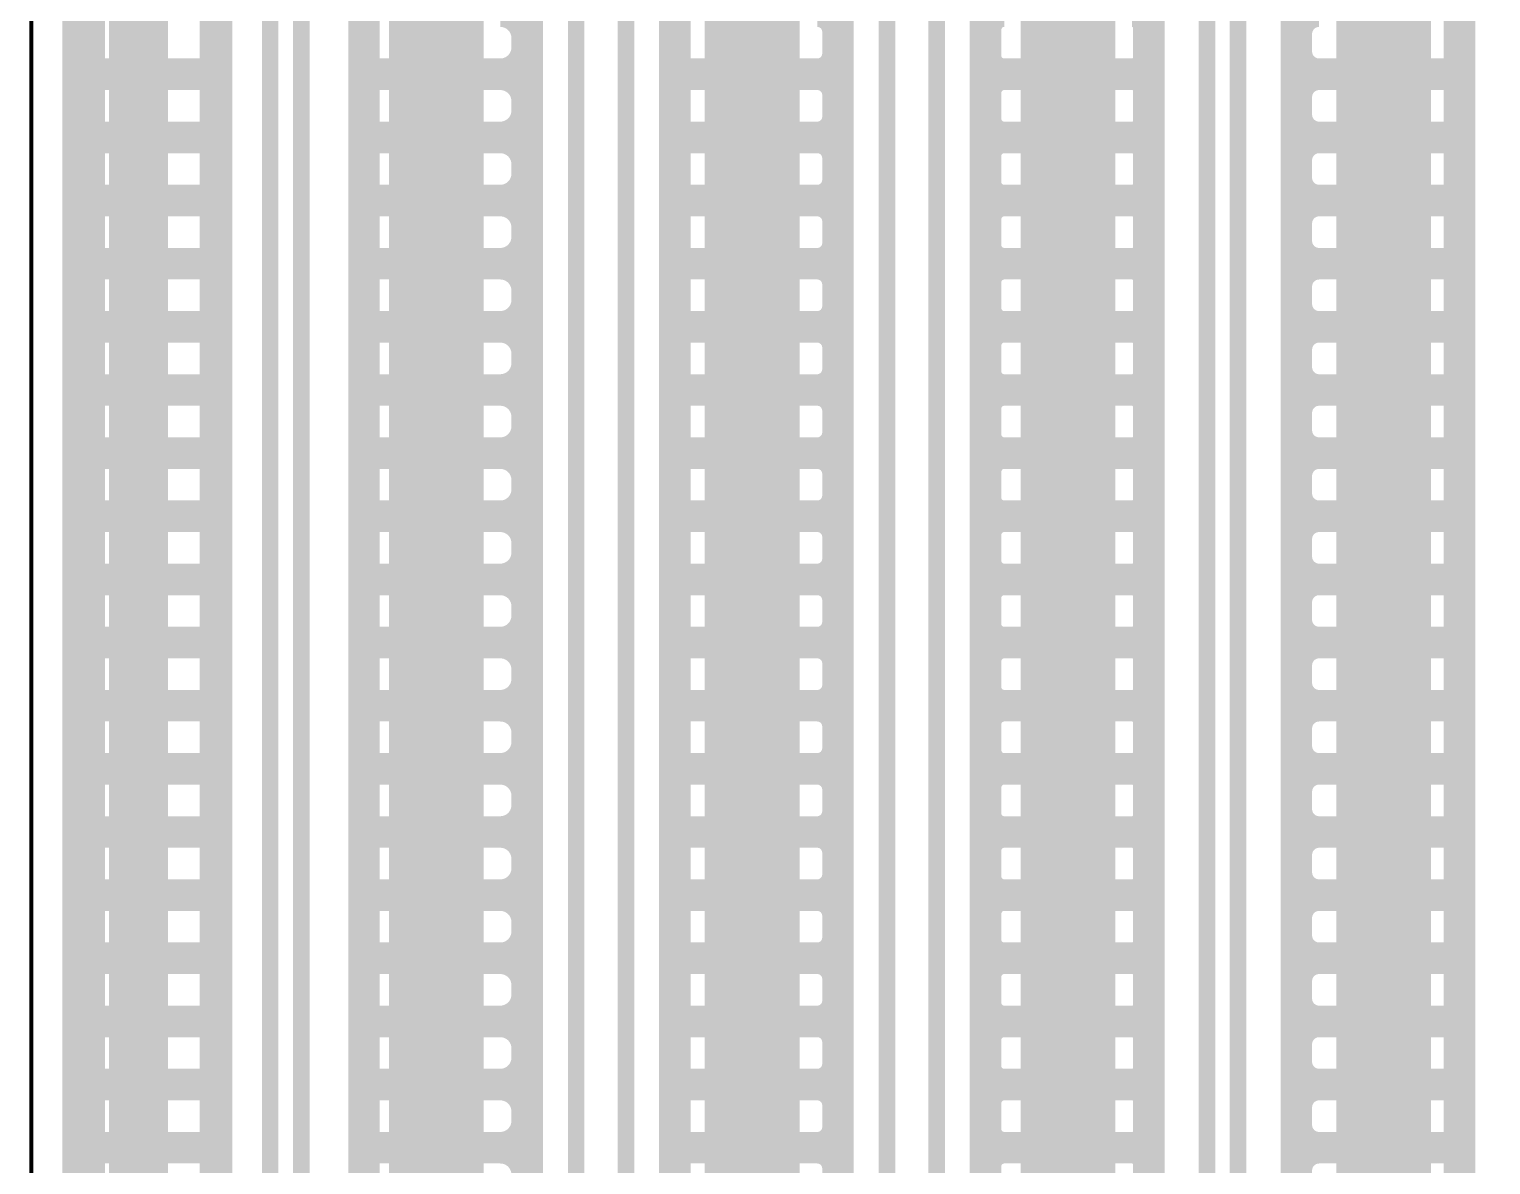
# Model space of a CAD drawing. Header units: millimetres. Extents: x 2260 to 2572, y -21 to 200.
# Drawn here: x 2292.68 to 2299.74, y 94.74 to 100.23 of the extents above; entities that cross this region are included whole.
import ezdxf

# ---------------------------------------------------------------- set-up
doc = ezdxf.new("R2010")
doc.units = ezdxf.units.MM
doc.layers.get('0').update_dxf_attribs({"lineweight": 18})
doc.layers.add('01', color=1, linetype='Continuous', lineweight=18)
doc.layers.add('DIM', color=3, linetype='Continuous', lineweight=13)

# ---------------------------------------------------------------- blocks, each defined once
blk = doc.blocks.new('PAD_R1')
blk.add_lwpolyline([(0.25, 0, 0.5, 0.5, 1), (-0.25, 0, 0.5, 0.5, 1)], format="xyseb", close=True)

msp = doc.modelspace()

# ---------------------------------------------------------------- linework, layer by layer
at = {"layer": '01'}
msp.add_lwpolyline([(2318.1914, 62.078, 0.02, 0.02, -0.414219), (2317.8914, 61.778, 0.02, 0.02, 0), (2292.9916, 61.778, 0.02, 0.02, -0.414219), (2292.6916, 62.078, 0.02, 0.02, 0), (2292.6916, 141.4405, 0.02, 0.02, -0.414219), (2292.9916, 141.7405, 0.02, 0.02, 0), (2317.8914, 141.7405, 0.02, 0.02, -0.414219), (2318.1914, 141.4405, 0.02, 0.02, 0)], format="xyseb", close=True, dxfattribs=at)
for points in [[(2293.1915, 139.8406, 0.2499, 0.2499, 0), (2293.1915, 63.6406, 0.2499, 0.2499, 0)], [(2294.6916, 139.8406, 0.2499, 0.2499, 0), (2294.6916, 63.6406, 0.2499, 0.2499, 0)], [(2296.1915, 139.8406, 0.2499, 0.2499, 0), (2296.1915, 63.6406, 0.2499, 0.2499, 0)], [(2297.6916, 139.8406, 0.2499, 0.2499, 0), (2297.6916, 63.6406, 0.2499, 0.2499, 0)], [(2299.1915, 139.8406, 0.2499, 0.2499, 0), (2299.1915, 63.6406, 0.2499, 0.2499, 0)], [(2292.9177, 137.2406, 0.1524, 0.1524, 0), (2292.9177, 66.2405, 0.1524, 0.1524, 0)], [(2292.9708, 137.2406, 0.1524, 0.1524, 0), (2292.9708, 66.2405, 0.1524, 0.1524, 0)], [(2293.2756, 137.2406, 0.1524, 0.1524, 0), (2293.2756, 66.2405, 0.1524, 0.1524, 0)], [(2293.5804, 137.2406, 0.1524, 0.1524, 0), (2293.5804, 66.2405, 0.1524, 0.1524, 0)], [(2293.5854, 137.2406, 0.1524, 0.1524, 0), (2293.5854, 66.2405, 0.1524, 0.1524, 0)], [(2294.2977, 137.2406, 0.1524, 0.1524, 0), (2294.2977, 66.2405, 0.1524, 0.1524, 0)], [(2294.4948, 137.2406, 0.1524, 0.1524, 0), (2294.4948, 66.2405, 0.1524, 0.1524, 0)], [(2294.7996, 137.2406, 0.1524, 0.1524, 0), (2294.7996, 66.2405, 0.1524, 0.1524, 0)], [(2295.0853, 66.3205, 0.1524, 0.1524, 0), (2295.0853, 137.2406, 0.1524, 0.1524, 0)], [(2295.7978, 137.2406, 0.1524, 0.1524, 0), (2295.7978, 66.2405, 0.1524, 0.1524, 0)], [(2296.0188, 137.2406, 0.1524, 0.1524, 0), (2296.0188, 66.2405, 0.1524, 0.1524, 0)], [(2296.3236, 137.2406, 0.1524, 0.1524, 0), (2296.3236, 66.2405, 0.1524, 0.1524, 0)], [(2296.5854, 66.3205, 0.1524, 0.1524, 0), (2296.5854, 137.2406, 0.1524, 0.1524, 0)], [(2297.2977, 66.3205, 0.1524, 0.1524, 0), (2297.2977, 137.2406, 0.1524, 0.1524, 0)], [(2297.5428, 137.2406, 0.1524, 0.1524, 0), (2297.5428, 66.2405, 0.1524, 0.1524, 0)], [(2297.8476, 137.2406, 0.1524, 0.1524, 0), (2297.8476, 66.2405, 0.1524, 0.1524, 0)], [(2298.0853, 66.3205, 0.1524, 0.1524, 0), (2298.0853, 137.2406, 0.1524, 0.1524, 0)], [(2298.7978, 66.3205, 0.1524, 0.1524, 0), (2298.7978, 137.2406, 0.1524, 0.1524, 0)], [(2299.0668, 137.2406, 0.1524, 0.1524, 0), (2299.0668, 66.2405, 0.1524, 0.1524, 0)], [(2299.3716, 137.2406, 0.1524, 0.1524, 0), (2299.3716, 66.2405, 0.1524, 0.1524, 0)], [(2299.5854, 137.2406, 0.1524, 0.1524, 0), (2299.5854, 66.2405, 0.1524, 0.1524, 0)], [(2295.0853, 100.1833, 0.1524, 0.1524, 0.414228), (2294.9553, 100.3133, 0.1524, 0.1524, 0)], [(2296.5854, 100.2133, 0.1524, 0.1524, 0.414228), (2296.4854, 100.3133, 0.1524, 0.1524, 0)], [(2297.2977, 100.2233, 0.1524, 0.1524, -0.414231), (2297.3877, 100.3133, 0.1524, 0.1524, 0)], [(2298.0853, 100.2333, 0.1524, 0.1524, 0.414252), (2298.0053, 100.3133, 0.1524, 0.1524, 0)], [(2298.7978, 100.2033, 0.1524, 0.1524, -0.414232), (2298.9078, 100.3133, 0.1524, 0.1524, 0)], [(2295.0853, 100.1385, 0.1524, 0.1524, -0.414228), (2294.9553, 100.0085, 0.1524, 0.1524, 0)], [(2296.5854, 100.1085, 0.1524, 0.1524, -0.414228), (2296.4854, 100.0085, 0.1524, 0.1524, 0)], [(2298.7978, 100.1185, 0.1524, 0.1524, 0.414232), (2298.9078, 100.0085, 0.1524, 0.1524, 0)], [(2297.2977, 100.0985, 0.1524, 0.1524, 0.414231), (2297.3877, 100.0085, 0.1524, 0.1524, 0)], [(2298.0853, 100.0885, 0.1524, 0.1524, -0.414252), (2298.0053, 100.0085, 0.1524, 0.1524, 0)], [(2292.9177, 100.0085, 0.1524, 0.1524, 0), (2293.5854, 100.0085, 0.1524, 0.1524, 0)], [(2294.2977, 100.0085, 0.1524, 0.1524, 0), (2295.0853, 100.0085, 0.1524, 0.1524, 0)], [(2295.0853, 99.8785, 0.1524, 0.1524, 0.414228), (2294.9553, 100.0085, 0.1524, 0.1524, 0)], [(2295.7978, 100.0085, 0.1524, 0.1524, 0), (2296.5854, 100.0085, 0.1524, 0.1524, 0)], [(2296.5854, 99.9085, 0.1524, 0.1524, 0.414228), (2296.4854, 100.0085, 0.1524, 0.1524, 0)], [(2297.2977, 100.0085, 0.1524, 0.1524, 0), (2298.0853, 100.0085, 0.1524, 0.1524, 0)], [(2297.2977, 99.9185, 0.1524, 0.1524, -0.414231), (2297.3877, 100.0085, 0.1524, 0.1524, 0)], [(2298.0853, 99.9285, 0.1524, 0.1524, 0.414252), (2298.0053, 100.0085, 0.1524, 0.1524, 0)], [(2298.7978, 100.0085, 0.1524, 0.1524, 0), (2299.5854, 100.0085, 0.1524, 0.1524, 0)], [(2298.7978, 99.8985, 0.1524, 0.1524, -0.414232), (2298.9078, 100.0085, 0.1524, 0.1524, 0)], [(2295.0853, 99.8337, 0.1524, 0.1524, -0.414228), (2294.9553, 99.7037, 0.1524, 0.1524, 0)], [(2296.5854, 99.8037, 0.1524, 0.1524, -0.414228), (2296.4854, 99.7037, 0.1524, 0.1524, 0)], [(2297.2977, 99.7937, 0.1524, 0.1524, 0.414231), (2297.3877, 99.7037, 0.1524, 0.1524, 0)], [(2298.0853, 99.7837, 0.1524, 0.1524, -0.414252), (2298.0053, 99.7037, 0.1524, 0.1524, 0)], [(2298.7978, 99.8137, 0.1524, 0.1524, 0.414232), (2298.9078, 99.7037, 0.1524, 0.1524, 0)], [(2292.9177, 99.7037, 0.1524, 0.1524, 0), (2293.5854, 99.7037, 0.1524, 0.1524, 0)], [(2294.2977, 99.7037, 0.1524, 0.1524, 0), (2295.0853, 99.7037, 0.1524, 0.1524, 0)], [(2295.0853, 99.5737, 0.1524, 0.1524, 0.414228), (2294.9553, 99.7037, 0.1524, 0.1524, 0)], [(2295.7978, 99.7037, 0.1524, 0.1524, 0), (2296.5854, 99.7037, 0.1524, 0.1524, 0)], [(2296.5854, 99.6037, 0.1524, 0.1524, 0.414228), (2296.4854, 99.7037, 0.1524, 0.1524, 0)], [(2297.2977, 99.7037, 0.1524, 0.1524, 0), (2298.0853, 99.7037, 0.1524, 0.1524, 0)], [(2297.2977, 99.6137, 0.1524, 0.1524, -0.414231), (2297.3877, 99.7037, 0.1524, 0.1524, 0)], [(2298.0853, 99.6237, 0.1524, 0.1524, 0.414252), (2298.0053, 99.7037, 0.1524, 0.1524, 0)], [(2298.7978, 99.7037, 0.1524, 0.1524, 0), (2299.5854, 99.7037, 0.1524, 0.1524, 0)], [(2298.7978, 99.5937, 0.1524, 0.1524, -0.414232), (2298.9078, 99.7037, 0.1524, 0.1524, 0)], [(2295.0853, 99.5289, 0.1524, 0.1524, -0.414228), (2294.9553, 99.3989, 0.1524, 0.1524, 0)], [(2296.5854, 99.4989, 0.1524, 0.1524, -0.414228), (2296.4854, 99.3989, 0.1524, 0.1524, 0)], [(2297.2977, 99.4889, 0.1524, 0.1524, 0.414231), (2297.3877, 99.3989, 0.1524, 0.1524, 0)], [(2298.0853, 99.4789, 0.1524, 0.1524, -0.414252), (2298.0053, 99.3989, 0.1524, 0.1524, 0)], [(2298.7978, 99.5089, 0.1524, 0.1524, 0.414232), (2298.9078, 99.3989, 0.1524, 0.1524, 0)], [(2292.9177, 99.3989, 0.1524, 0.1524, 0), (2293.5854, 99.3989, 0.1524, 0.1524, 0)], [(2294.2977, 99.3989, 0.1524, 0.1524, 0), (2295.0853, 99.3989, 0.1524, 0.1524, 0)], [(2295.0853, 99.2689, 0.1524, 0.1524, 0.414228), (2294.9553, 99.3989, 0.1524, 0.1524, 0)], [(2295.7978, 99.3989, 0.1524, 0.1524, 0), (2296.5854, 99.3989, 0.1524, 0.1524, 0)], [(2296.5854, 99.2989, 0.1524, 0.1524, 0.414228), (2296.4854, 99.3989, 0.1524, 0.1524, 0)], [(2297.2977, 99.3989, 0.1524, 0.1524, 0), (2298.0853, 99.3989, 0.1524, 0.1524, 0)], [(2297.2977, 99.3089, 0.1524, 0.1524, -0.414231), (2297.3877, 99.3989, 0.1524, 0.1524, 0)], [(2298.0853, 99.3189, 0.1524, 0.1524, 0.414252), (2298.0053, 99.3989, 0.1524, 0.1524, 0)], [(2298.7978, 99.3989, 0.1524, 0.1524, 0), (2299.5854, 99.3989, 0.1524, 0.1524, 0)], [(2298.7978, 99.2889, 0.1524, 0.1524, -0.414232), (2298.9078, 99.3989, 0.1524, 0.1524, 0)], [(2295.0853, 99.2241, 0.1524, 0.1524, -0.414228), (2294.9553, 99.0941, 0.1524, 0.1524, 0)], [(2296.5854, 99.1941, 0.1524, 0.1524, -0.414228), (2296.4854, 99.0941, 0.1524, 0.1524, 0)], [(2297.2977, 99.1841, 0.1524, 0.1524, 0.414231), (2297.3877, 99.0941, 0.1524, 0.1524, 0)], [(2298.7978, 99.2041, 0.1524, 0.1524, 0.414232), (2298.9078, 99.0941, 0.1524, 0.1524, 0)], [(2298.0853, 99.1741, 0.1524, 0.1524, -0.414252), (2298.0053, 99.0941, 0.1524, 0.1524, 0)], [(2292.9177, 99.0941, 0.1524, 0.1524, 0), (2293.5854, 99.0941, 0.1524, 0.1524, 0)], [(2294.2977, 99.0941, 0.1524, 0.1524, 0), (2295.0853, 99.0941, 0.1524, 0.1524, 0)], [(2295.0853, 98.9641, 0.1524, 0.1524, 0.414228), (2294.9553, 99.0941, 0.1524, 0.1524, 0)], [(2295.7978, 99.0941, 0.1524, 0.1524, 0), (2296.5854, 99.0941, 0.1524, 0.1524, 0)], [(2296.5854, 98.9941, 0.1524, 0.1524, 0.414228), (2296.4854, 99.0941, 0.1524, 0.1524, 0)], [(2297.2977, 99.0941, 0.1524, 0.1524, 0), (2298.0853, 99.0941, 0.1524, 0.1524, 0)], [(2297.2977, 99.0041, 0.1524, 0.1524, -0.414231), (2297.3877, 99.0941, 0.1524, 0.1524, 0)], [(2298.0853, 99.0141, 0.1524, 0.1524, 0.414252), (2298.0053, 99.0941, 0.1524, 0.1524, 0)], [(2298.7978, 99.0941, 0.1524, 0.1524, 0), (2299.5854, 99.0941, 0.1524, 0.1524, 0)], [(2298.7978, 98.9841, 0.1524, 0.1524, -0.414232), (2298.9078, 99.0941, 0.1524, 0.1524, 0)], [(2295.0853, 98.9193, 0.1524, 0.1524, -0.414228), (2294.9553, 98.7893, 0.1524, 0.1524, 0)], [(2296.5854, 98.8893, 0.1524, 0.1524, -0.414228), (2296.4854, 98.7893, 0.1524, 0.1524, 0)], [(2297.2977, 98.8793, 0.1524, 0.1524, 0.414231), (2297.3877, 98.7893, 0.1524, 0.1524, 0)], [(2298.0853, 98.8693, 0.1524, 0.1524, -0.414252), (2298.0053, 98.7893, 0.1524, 0.1524, 0)], [(2298.7978, 98.8993, 0.1524, 0.1524, 0.414232), (2298.9078, 98.7893, 0.1524, 0.1524, 0)], [(2292.9177, 98.7893, 0.1524, 0.1524, 0), (2293.5854, 98.7893, 0.1524, 0.1524, 0)], [(2294.2977, 98.7893, 0.1524, 0.1524, 0), (2295.0853, 98.7893, 0.1524, 0.1524, 0)], [(2295.0853, 98.6593, 0.1524, 0.1524, 0.414228), (2294.9553, 98.7893, 0.1524, 0.1524, 0)], [(2295.7978, 98.7893, 0.1524, 0.1524, 0), (2296.5854, 98.7893, 0.1524, 0.1524, 0)], [(2296.5854, 98.6893, 0.1524, 0.1524, 0.414228), (2296.4854, 98.7893, 0.1524, 0.1524, 0)], [(2297.2977, 98.7893, 0.1524, 0.1524, 0), (2298.0853, 98.7893, 0.1524, 0.1524, 0)], [(2297.2977, 98.6993, 0.1524, 0.1524, -0.414231), (2297.3877, 98.7893, 0.1524, 0.1524, 0)], [(2298.0853, 98.7093, 0.1524, 0.1524, 0.414252), (2298.0053, 98.7893, 0.1524, 0.1524, 0)], [(2298.7978, 98.7893, 0.1524, 0.1524, 0), (2299.5854, 98.7893, 0.1524, 0.1524, 0)], [(2298.7978, 98.6793, 0.1524, 0.1524, -0.414232), (2298.9078, 98.7893, 0.1524, 0.1524, 0)], [(2295.0853, 98.6145, 0.1524, 0.1524, -0.414228), (2294.9553, 98.4845, 0.1524, 0.1524, 0)], [(2296.5854, 98.5845, 0.1524, 0.1524, -0.414228), (2296.4854, 98.4845, 0.1524, 0.1524, 0)], [(2297.2977, 98.5745, 0.1524, 0.1524, 0.414231), (2297.3877, 98.4845, 0.1524, 0.1524, 0)], [(2298.0853, 98.5645, 0.1524, 0.1524, -0.414252), (2298.0053, 98.4845, 0.1524, 0.1524, 0)], [(2298.7978, 98.5945, 0.1524, 0.1524, 0.414232), (2298.9078, 98.4845, 0.1524, 0.1524, 0)], [(2292.9177, 98.4845, 0.1524, 0.1524, 0), (2293.5854, 98.4845, 0.1524, 0.1524, 0)], [(2294.2977, 98.4845, 0.1524, 0.1524, 0), (2295.0853, 98.4845, 0.1524, 0.1524, 0)], [(2295.0853, 98.3545, 0.1524, 0.1524, 0.414228), (2294.9553, 98.4845, 0.1524, 0.1524, 0)], [(2295.7978, 98.4845, 0.1524, 0.1524, 0), (2296.5854, 98.4845, 0.1524, 0.1524, 0)], [(2296.5854, 98.3845, 0.1524, 0.1524, 0.414228), (2296.4854, 98.4845, 0.1524, 0.1524, 0)], [(2297.2977, 98.4845, 0.1524, 0.1524, 0), (2298.0853, 98.4845, 0.1524, 0.1524, 0)], [(2297.2977, 98.3945, 0.1524, 0.1524, -0.414231), (2297.3877, 98.4845, 0.1524, 0.1524, 0)], [(2298.0853, 98.4045, 0.1524, 0.1524, 0.414252), (2298.0053, 98.4845, 0.1524, 0.1524, 0)], [(2298.7978, 98.4845, 0.1524, 0.1524, 0), (2299.5854, 98.4845, 0.1524, 0.1524, 0)], [(2298.7978, 98.3745, 0.1524, 0.1524, -0.414232), (2298.9078, 98.4845, 0.1524, 0.1524, 0)], [(2295.0853, 98.3097, 0.1524, 0.1524, -0.414228), (2294.9553, 98.1797, 0.1524, 0.1524, 0)], [(2296.5854, 98.2797, 0.1524, 0.1524, -0.414228), (2296.4854, 98.1797, 0.1524, 0.1524, 0)], [(2297.2977, 98.2697, 0.1524, 0.1524, 0.414231), (2297.3877, 98.1797, 0.1524, 0.1524, 0)], [(2298.7978, 98.2897, 0.1524, 0.1524, 0.414232), (2298.9078, 98.1797, 0.1524, 0.1524, 0)], [(2298.0853, 98.2597, 0.1524, 0.1524, -0.414252), (2298.0053, 98.1797, 0.1524, 0.1524, 0)], [(2292.9177, 98.1797, 0.1524, 0.1524, 0), (2293.5854, 98.1797, 0.1524, 0.1524, 0)], [(2294.2977, 98.1797, 0.1524, 0.1524, 0), (2295.0853, 98.1797, 0.1524, 0.1524, 0)], [(2295.0853, 98.0497, 0.1524, 0.1524, 0.414228), (2294.9553, 98.1797, 0.1524, 0.1524, 0)], [(2295.7978, 98.1797, 0.1524, 0.1524, 0), (2296.5854, 98.1797, 0.1524, 0.1524, 0)], [(2296.5854, 98.0797, 0.1524, 0.1524, 0.414228), (2296.4854, 98.1797, 0.1524, 0.1524, 0)], [(2297.2977, 98.1797, 0.1524, 0.1524, 0), (2298.0853, 98.1797, 0.1524, 0.1524, 0)], [(2297.2977, 98.0897, 0.1524, 0.1524, -0.414231), (2297.3877, 98.1797, 0.1524, 0.1524, 0)], [(2298.0853, 98.0997, 0.1524, 0.1524, 0.414252), (2298.0053, 98.1797, 0.1524, 0.1524, 0)], [(2298.7978, 98.1797, 0.1524, 0.1524, 0), (2299.5854, 98.1797, 0.1524, 0.1524, 0)], [(2298.7978, 98.0697, 0.1524, 0.1524, -0.414232), (2298.9078, 98.1797, 0.1524, 0.1524, 0)], [(2295.0853, 98.0049, 0.1524, 0.1524, -0.414228), (2294.9553, 97.8749, 0.1524, 0.1524, 0)], [(2298.7978, 97.9849, 0.1524, 0.1524, 0.414232), (2298.9078, 97.8749, 0.1524, 0.1524, 0)], [(2296.5854, 97.9749, 0.1524, 0.1524, -0.414228), (2296.4854, 97.8749, 0.1524, 0.1524, 0)], [(2297.2977, 97.9649, 0.1524, 0.1524, 0.414231), (2297.3877, 97.8749, 0.1524, 0.1524, 0)], [(2298.0853, 97.9549, 0.1524, 0.1524, -0.414252), (2298.0053, 97.8749, 0.1524, 0.1524, 0)], [(2292.9177, 97.8749, 0.1524, 0.1524, 0), (2293.5854, 97.8749, 0.1524, 0.1524, 0)], [(2294.2977, 97.8749, 0.1524, 0.1524, 0), (2295.0853, 97.8749, 0.1524, 0.1524, 0)], [(2295.0853, 97.7449, 0.1524, 0.1524, 0.414228), (2294.9553, 97.8749, 0.1524, 0.1524, 0)], [(2295.7978, 97.8749, 0.1524, 0.1524, 0), (2296.5854, 97.8749, 0.1524, 0.1524, 0)], [(2296.5854, 97.7749, 0.1524, 0.1524, 0.414228), (2296.4854, 97.8749, 0.1524, 0.1524, 0)], [(2297.2977, 97.8749, 0.1524, 0.1524, 0), (2298.0853, 97.8749, 0.1524, 0.1524, 0)], [(2297.2977, 97.7849, 0.1524, 0.1524, -0.414231), (2297.3877, 97.8749, 0.1524, 0.1524, 0)], [(2298.0853, 97.7949, 0.1524, 0.1524, 0.414252), (2298.0053, 97.8749, 0.1524, 0.1524, 0)], [(2298.7978, 97.8749, 0.1524, 0.1524, 0), (2299.5854, 97.8749, 0.1524, 0.1524, 0)], [(2298.7978, 97.7649, 0.1524, 0.1524, -0.414232), (2298.9078, 97.8749, 0.1524, 0.1524, 0)], [(2295.0853, 97.7001, 0.1524, 0.1524, -0.414228), (2294.9553, 97.5701, 0.1524, 0.1524, 0)], [(2296.5854, 97.6701, 0.1524, 0.1524, -0.414228), (2296.4854, 97.5701, 0.1524, 0.1524, 0)], [(2297.2977, 97.6601, 0.1524, 0.1524, 0.414231), (2297.3877, 97.5701, 0.1524, 0.1524, 0)], [(2298.0853, 97.6501, 0.1524, 0.1524, -0.414252), (2298.0053, 97.5701, 0.1524, 0.1524, 0)], [(2298.7978, 97.6801, 0.1524, 0.1524, 0.414232), (2298.9078, 97.5701, 0.1524, 0.1524, 0)], [(2292.9177, 97.5701, 0.1524, 0.1524, 0), (2293.5854, 97.5701, 0.1524, 0.1524, 0)], [(2294.2977, 97.5701, 0.1524, 0.1524, 0), (2295.0853, 97.5701, 0.1524, 0.1524, 0)], [(2295.0853, 97.4401, 0.1524, 0.1524, 0.414228), (2294.9553, 97.5701, 0.1524, 0.1524, 0)], [(2295.7978, 97.5701, 0.1524, 0.1524, 0), (2296.5854, 97.5701, 0.1524, 0.1524, 0)], [(2296.5854, 97.4701, 0.1524, 0.1524, 0.414228), (2296.4854, 97.5701, 0.1524, 0.1524, 0)], [(2297.2977, 97.5701, 0.1524, 0.1524, 0), (2298.0853, 97.5701, 0.1524, 0.1524, 0)], [(2297.2977, 97.4801, 0.1524, 0.1524, -0.414231), (2297.3877, 97.5701, 0.1524, 0.1524, 0)], [(2298.0853, 97.4901, 0.1524, 0.1524, 0.414252), (2298.0053, 97.5701, 0.1524, 0.1524, 0)], [(2298.7978, 97.5701, 0.1524, 0.1524, 0), (2299.5854, 97.5701, 0.1524, 0.1524, 0)], [(2298.7978, 97.4601, 0.1524, 0.1524, -0.414232), (2298.9078, 97.5701, 0.1524, 0.1524, 0)], [(2295.0853, 97.3953, 0.1524, 0.1524, -0.414228), (2294.9553, 97.2653, 0.1524, 0.1524, 0)], [(2296.5854, 97.3653, 0.1524, 0.1524, -0.414228), (2296.4854, 97.2653, 0.1524, 0.1524, 0)], [(2297.2977, 97.3553, 0.1524, 0.1524, 0.414231), (2297.3877, 97.2653, 0.1524, 0.1524, 0)], [(2298.7978, 97.3753, 0.1524, 0.1524, 0.414232), (2298.9078, 97.2653, 0.1524, 0.1524, 0)], [(2298.0853, 97.3453, 0.1524, 0.1524, -0.414252), (2298.0053, 97.2653, 0.1524, 0.1524, 0)], [(2292.9177, 97.2653, 0.1524, 0.1524, 0), (2293.5854, 97.2653, 0.1524, 0.1524, 0)], [(2294.2977, 97.2653, 0.1524, 0.1524, 0), (2295.0853, 97.2653, 0.1524, 0.1524, 0)], [(2295.0853, 97.1353, 0.1524, 0.1524, 0.414228), (2294.9553, 97.2653, 0.1524, 0.1524, 0)], [(2295.7978, 97.2653, 0.1524, 0.1524, 0), (2296.5854, 97.2653, 0.1524, 0.1524, 0)], [(2296.5854, 97.1653, 0.1524, 0.1524, 0.414228), (2296.4854, 97.2653, 0.1524, 0.1524, 0)], [(2297.2977, 97.2653, 0.1524, 0.1524, 0), (2298.0853, 97.2653, 0.1524, 0.1524, 0)], [(2297.2977, 97.1753, 0.1524, 0.1524, -0.414231), (2297.3877, 97.2653, 0.1524, 0.1524, 0)], [(2298.0853, 97.1853, 0.1524, 0.1524, 0.414252), (2298.0053, 97.2653, 0.1524, 0.1524, 0)], [(2298.7978, 97.2653, 0.1524, 0.1524, 0), (2299.5854, 97.2653, 0.1524, 0.1524, 0)], [(2298.7978, 97.1553, 0.1524, 0.1524, -0.414232), (2298.9078, 97.2653, 0.1524, 0.1524, 0)], [(2295.0853, 97.0905, 0.1524, 0.1524, -0.414228), (2294.9553, 96.9605, 0.1524, 0.1524, 0)], [(2298.7978, 97.0705, 0.1524, 0.1524, 0.414232), (2298.9078, 96.9605, 0.1524, 0.1524, 0)], [(2296.5854, 97.0605, 0.1524, 0.1524, -0.414228), (2296.4854, 96.9605, 0.1524, 0.1524, 0)], [(2297.2977, 97.0505, 0.1524, 0.1524, 0.414231), (2297.3877, 96.9605, 0.1524, 0.1524, 0)], [(2298.0853, 97.0405, 0.1524, 0.1524, -0.414252), (2298.0053, 96.9605, 0.1524, 0.1524, 0)], [(2292.9177, 96.9605, 0.1524, 0.1524, 0), (2293.5854, 96.9605, 0.1524, 0.1524, 0)], [(2294.2977, 96.9605, 0.1524, 0.1524, 0), (2295.0853, 96.9605, 0.1524, 0.1524, 0)], [(2295.0853, 96.8305, 0.1524, 0.1524, 0.414228), (2294.9553, 96.9605, 0.1524, 0.1524, 0)], [(2295.7978, 96.9605, 0.1524, 0.1524, 0), (2296.5854, 96.9605, 0.1524, 0.1524, 0)], [(2296.5854, 96.8605, 0.1524, 0.1524, 0.414228), (2296.4854, 96.9605, 0.1524, 0.1524, 0)], [(2297.2977, 96.9605, 0.1524, 0.1524, 0), (2298.0853, 96.9605, 0.1524, 0.1524, 0)], [(2297.2977, 96.8705, 0.1524, 0.1524, -0.414231), (2297.3877, 96.9605, 0.1524, 0.1524, 0)], [(2298.0853, 96.8805, 0.1524, 0.1524, 0.414252), (2298.0053, 96.9605, 0.1524, 0.1524, 0)], [(2298.7978, 96.9605, 0.1524, 0.1524, 0), (2299.5854, 96.9605, 0.1524, 0.1524, 0)], [(2298.7978, 96.8505, 0.1524, 0.1524, -0.414232), (2298.9078, 96.9605, 0.1524, 0.1524, 0)], [(2295.0853, 96.7857, 0.1524, 0.1524, -0.414228), (2294.9553, 96.6557, 0.1524, 0.1524, 0)], [(2296.5854, 96.7557, 0.1524, 0.1524, -0.414228), (2296.4854, 96.6557, 0.1524, 0.1524, 0)], [(2297.2977, 96.7457, 0.1524, 0.1524, 0.414231), (2297.3877, 96.6557, 0.1524, 0.1524, 0)], [(2298.0853, 96.7357, 0.1524, 0.1524, -0.414252), (2298.0053, 96.6557, 0.1524, 0.1524, 0)], [(2298.7978, 96.7657, 0.1524, 0.1524, 0.414232), (2298.9078, 96.6557, 0.1524, 0.1524, 0)], [(2292.9177, 96.6557, 0.1524, 0.1524, 0), (2293.5854, 96.6557, 0.1524, 0.1524, 0)], [(2294.2977, 96.6557, 0.1524, 0.1524, 0), (2295.0853, 96.6557, 0.1524, 0.1524, 0)], [(2295.0853, 96.5257, 0.1524, 0.1524, 0.414228), (2294.9553, 96.6557, 0.1524, 0.1524, 0)], [(2295.7978, 96.6557, 0.1524, 0.1524, 0), (2296.5854, 96.6557, 0.1524, 0.1524, 0)], [(2296.5854, 96.5557, 0.1524, 0.1524, 0.414228), (2296.4854, 96.6557, 0.1524, 0.1524, 0)], [(2297.2977, 96.6557, 0.1524, 0.1524, 0), (2298.0853, 96.6557, 0.1524, 0.1524, 0)], [(2297.2977, 96.5657, 0.1524, 0.1524, -0.414231), (2297.3877, 96.6557, 0.1524, 0.1524, 0)], [(2298.0853, 96.5757, 0.1524, 0.1524, 0.414252), (2298.0053, 96.6557, 0.1524, 0.1524, 0)], [(2298.7978, 96.6557, 0.1524, 0.1524, 0), (2299.5854, 96.6557, 0.1524, 0.1524, 0)], [(2298.7978, 96.5457, 0.1524, 0.1524, -0.414232), (2298.9078, 96.6557, 0.1524, 0.1524, 0)], [(2295.0853, 96.4809, 0.1524, 0.1524, -0.414228), (2294.9553, 96.3509, 0.1524, 0.1524, 0)], [(2296.5854, 96.4509, 0.1524, 0.1524, -0.414228), (2296.4854, 96.3509, 0.1524, 0.1524, 0)], [(2297.2977, 96.4409, 0.1524, 0.1524, 0.414231), (2297.3877, 96.3509, 0.1524, 0.1524, 0)], [(2298.7978, 96.4609, 0.1524, 0.1524, 0.414232), (2298.9078, 96.3509, 0.1524, 0.1524, 0)], [(2298.0853, 96.4309, 0.1524, 0.1524, -0.414252), (2298.0053, 96.3509, 0.1524, 0.1524, 0)], [(2292.9177, 96.3509, 0.1524, 0.1524, 0), (2293.5854, 96.3509, 0.1524, 0.1524, 0)], [(2294.2977, 96.3509, 0.1524, 0.1524, 0), (2295.0853, 96.3509, 0.1524, 0.1524, 0)], [(2295.0853, 96.2209, 0.1524, 0.1524, 0.414228), (2294.9553, 96.3509, 0.1524, 0.1524, 0)], [(2295.7978, 96.3509, 0.1524, 0.1524, 0), (2296.5854, 96.3509, 0.1524, 0.1524, 0)], [(2296.5854, 96.2509, 0.1524, 0.1524, 0.414228), (2296.4854, 96.3509, 0.1524, 0.1524, 0)], [(2297.2977, 96.3509, 0.1524, 0.1524, 0), (2298.0853, 96.3509, 0.1524, 0.1524, 0)], [(2297.2977, 96.2609, 0.1524, 0.1524, -0.414231), (2297.3877, 96.3509, 0.1524, 0.1524, 0)], [(2298.0853, 96.2709, 0.1524, 0.1524, 0.414252), (2298.0053, 96.3509, 0.1524, 0.1524, 0)], [(2298.7978, 96.3509, 0.1524, 0.1524, 0), (2299.5854, 96.3509, 0.1524, 0.1524, 0)], [(2298.7978, 96.2409, 0.1524, 0.1524, -0.414232), (2298.9078, 96.3509, 0.1524, 0.1524, 0)], [(2295.0853, 96.1761, 0.1524, 0.1524, -0.414228), (2294.9553, 96.0461, 0.1524, 0.1524, 0)], [(2298.7978, 96.1561, 0.1524, 0.1524, 0.414232), (2298.9078, 96.0461, 0.1524, 0.1524, 0)], [(2296.5854, 96.1461, 0.1524, 0.1524, -0.414228), (2296.4854, 96.0461, 0.1524, 0.1524, 0)], [(2297.2977, 96.1361, 0.1524, 0.1524, 0.414231), (2297.3877, 96.0461, 0.1524, 0.1524, 0)], [(2298.0853, 96.1261, 0.1524, 0.1524, -0.414252), (2298.0053, 96.0461, 0.1524, 0.1524, 0)], [(2292.9177, 96.0461, 0.1524, 0.1524, 0), (2293.5854, 96.0461, 0.1524, 0.1524, 0)], [(2294.2977, 96.0461, 0.1524, 0.1524, 0), (2295.0853, 96.0461, 0.1524, 0.1524, 0)], [(2295.0853, 95.9161, 0.1524, 0.1524, 0.414228), (2294.9553, 96.0461, 0.1524, 0.1524, 0)], [(2295.7978, 96.0461, 0.1524, 0.1524, 0), (2296.5854, 96.0461, 0.1524, 0.1524, 0)], [(2296.5854, 95.9461, 0.1524, 0.1524, 0.414228), (2296.4854, 96.0461, 0.1524, 0.1524, 0)], [(2297.2977, 96.0461, 0.1524, 0.1524, 0), (2298.0853, 96.0461, 0.1524, 0.1524, 0)], [(2297.2977, 95.9561, 0.1524, 0.1524, -0.414231), (2297.3877, 96.0461, 0.1524, 0.1524, 0)], [(2298.0853, 95.9661, 0.1524, 0.1524, 0.414252), (2298.0053, 96.0461, 0.1524, 0.1524, 0)], [(2298.7978, 96.0461, 0.1524, 0.1524, 0), (2299.5854, 96.0461, 0.1524, 0.1524, 0)], [(2298.7978, 95.9361, 0.1524, 0.1524, -0.414232), (2298.9078, 96.0461, 0.1524, 0.1524, 0)], [(2295.0853, 95.8713, 0.1524, 0.1524, -0.414228), (2294.9553, 95.7413, 0.1524, 0.1524, 0)], [(2296.5854, 95.8413, 0.1524, 0.1524, -0.414228), (2296.4854, 95.7413, 0.1524, 0.1524, 0)], [(2297.2977, 95.8313, 0.1524, 0.1524, 0.414231), (2297.3877, 95.7413, 0.1524, 0.1524, 0)], [(2298.0853, 95.8213, 0.1524, 0.1524, -0.414252), (2298.0053, 95.7413, 0.1524, 0.1524, 0)], [(2298.7978, 95.8513, 0.1524, 0.1524, 0.414232), (2298.9078, 95.7413, 0.1524, 0.1524, 0)], [(2292.9177, 95.7413, 0.1524, 0.1524, 0), (2293.5854, 95.7413, 0.1524, 0.1524, 0)], [(2294.2977, 95.7413, 0.1524, 0.1524, 0), (2295.0853, 95.7413, 0.1524, 0.1524, 0)], [(2295.0853, 95.6113, 0.1524, 0.1524, 0.414228), (2294.9553, 95.7413, 0.1524, 0.1524, 0)], [(2295.7978, 95.7413, 0.1524, 0.1524, 0), (2296.5854, 95.7413, 0.1524, 0.1524, 0)], [(2296.5854, 95.6413, 0.1524, 0.1524, 0.414228), (2296.4854, 95.7413, 0.1524, 0.1524, 0)], [(2297.2977, 95.7413, 0.1524, 0.1524, 0), (2298.0853, 95.7413, 0.1524, 0.1524, 0)], [(2297.2977, 95.6513, 0.1524, 0.1524, -0.414231), (2297.3877, 95.7413, 0.1524, 0.1524, 0)], [(2298.0853, 95.6613, 0.1524, 0.1524, 0.414252), (2298.0053, 95.7413, 0.1524, 0.1524, 0)], [(2298.7978, 95.7413, 0.1524, 0.1524, 0), (2299.5854, 95.7413, 0.1524, 0.1524, 0)], [(2298.7978, 95.6313, 0.1524, 0.1524, -0.414232), (2298.9078, 95.7413, 0.1524, 0.1524, 0)], [(2295.0853, 95.5665, 0.1524, 0.1524, -0.414228), (2294.9553, 95.4365, 0.1524, 0.1524, 0)], [(2296.5854, 95.5365, 0.1524, 0.1524, -0.414228), (2296.4854, 95.4365, 0.1524, 0.1524, 0)], [(2297.2977, 95.5265, 0.1524, 0.1524, 0.414231), (2297.3877, 95.4365, 0.1524, 0.1524, 0)], [(2298.0853, 95.5165, 0.1524, 0.1524, -0.414252), (2298.0053, 95.4365, 0.1524, 0.1524, 0)], [(2298.7978, 95.5465, 0.1524, 0.1524, 0.414232), (2298.9078, 95.4365, 0.1524, 0.1524, 0)], [(2292.9177, 95.4365, 0.1524, 0.1524, 0), (2293.5854, 95.4365, 0.1524, 0.1524, 0)], [(2294.2977, 95.4365, 0.1524, 0.1524, 0), (2295.0853, 95.4365, 0.1524, 0.1524, 0)], [(2295.0853, 95.3065, 0.1524, 0.1524, 0.414228), (2294.9553, 95.4365, 0.1524, 0.1524, 0)], [(2295.7978, 95.4365, 0.1524, 0.1524, 0), (2296.5854, 95.4365, 0.1524, 0.1524, 0)], [(2296.5854, 95.3365, 0.1524, 0.1524, 0.414228), (2296.4854, 95.4365, 0.1524, 0.1524, 0)], [(2297.2977, 95.4365, 0.1524, 0.1524, 0), (2298.0853, 95.4365, 0.1524, 0.1524, 0)], [(2297.2977, 95.3465, 0.1524, 0.1524, -0.414231), (2297.3877, 95.4365, 0.1524, 0.1524, 0)], [(2298.0853, 95.3565, 0.1524, 0.1524, 0.414252), (2298.0053, 95.4365, 0.1524, 0.1524, 0)], [(2298.7978, 95.4365, 0.1524, 0.1524, 0), (2299.5854, 95.4365, 0.1524, 0.1524, 0)], [(2298.7978, 95.3265, 0.1524, 0.1524, -0.414232), (2298.9078, 95.4365, 0.1524, 0.1524, 0)], [(2295.0853, 95.2617, 0.1524, 0.1524, -0.414228), (2294.9553, 95.1317, 0.1524, 0.1524, 0)], [(2298.7978, 95.2417, 0.1524, 0.1524, 0.414232), (2298.9078, 95.1317, 0.1524, 0.1524, 0)], [(2296.5854, 95.2317, 0.1524, 0.1524, -0.414228), (2296.4854, 95.1317, 0.1524, 0.1524, 0)], [(2297.2977, 95.2217, 0.1524, 0.1524, 0.414231), (2297.3877, 95.1317, 0.1524, 0.1524, 0)], [(2298.0853, 95.2117, 0.1524, 0.1524, -0.414252), (2298.0053, 95.1317, 0.1524, 0.1524, 0)], [(2292.9177, 95.1317, 0.1524, 0.1524, 0), (2293.5854, 95.1317, 0.1524, 0.1524, 0)], [(2294.2977, 95.1317, 0.1524, 0.1524, 0), (2295.0853, 95.1317, 0.1524, 0.1524, 0)], [(2295.0853, 95.0017, 0.1524, 0.1524, 0.414228), (2294.9553, 95.1317, 0.1524, 0.1524, 0)], [(2295.7978, 95.1317, 0.1524, 0.1524, 0), (2296.5854, 95.1317, 0.1524, 0.1524, 0)], [(2296.5854, 95.0317, 0.1524, 0.1524, 0.414228), (2296.4854, 95.1317, 0.1524, 0.1524, 0)], [(2297.2977, 95.1317, 0.1524, 0.1524, 0), (2298.0853, 95.1317, 0.1524, 0.1524, 0)], [(2297.2977, 95.0417, 0.1524, 0.1524, -0.414231), (2297.3877, 95.1317, 0.1524, 0.1524, 0)], [(2298.0853, 95.0517, 0.1524, 0.1524, 0.414252), (2298.0053, 95.1317, 0.1524, 0.1524, 0)], [(2298.7978, 95.1317, 0.1524, 0.1524, 0), (2299.5854, 95.1317, 0.1524, 0.1524, 0)], [(2298.7978, 95.0217, 0.1524, 0.1524, -0.414232), (2298.9078, 95.1317, 0.1524, 0.1524, 0)], [(2295.0853, 94.9569, 0.1524, 0.1524, -0.414228), (2294.9553, 94.8269, 0.1524, 0.1524, 0)], [(2296.5854, 94.9269, 0.1524, 0.1524, -0.414228), (2296.4854, 94.8269, 0.1524, 0.1524, 0)], [(2297.2977, 94.9169, 0.1524, 0.1524, 0.414231), (2297.3877, 94.8269, 0.1524, 0.1524, 0)], [(2298.0853, 94.9069, 0.1524, 0.1524, -0.414252), (2298.0053, 94.8269, 0.1524, 0.1524, 0)], [(2298.7978, 94.9369, 0.1524, 0.1524, 0.414232), (2298.9078, 94.8269, 0.1524, 0.1524, 0)], [(2292.9177, 94.8269, 0.1524, 0.1524, 0), (2293.5854, 94.8269, 0.1524, 0.1524, 0)], [(2294.2977, 94.8269, 0.1524, 0.1524, 0), (2295.0853, 94.8269, 0.1524, 0.1524, 0)], [(2295.0853, 94.6969, 0.1524, 0.1524, 0.414228), (2294.9553, 94.8269, 0.1524, 0.1524, 0)], [(2295.7978, 94.8269, 0.1524, 0.1524, 0), (2296.5854, 94.8269, 0.1524, 0.1524, 0)], [(2296.5854, 94.7269, 0.1524, 0.1524, 0.414228), (2296.4854, 94.8269, 0.1524, 0.1524, 0)], [(2297.2977, 94.8269, 0.1524, 0.1524, 0), (2298.0853, 94.8269, 0.1524, 0.1524, 0)], [(2297.2977, 94.7369, 0.1524, 0.1524, -0.414231), (2297.3877, 94.8269, 0.1524, 0.1524, 0)], [(2298.0853, 94.7469, 0.1524, 0.1524, 0.414252), (2298.0053, 94.8269, 0.1524, 0.1524, 0)], [(2298.7978, 94.8269, 0.1524, 0.1524, 0), (2299.5854, 94.8269, 0.1524, 0.1524, 0)], [(2298.7978, 94.7169, 0.1524, 0.1524, -0.414232), (2298.9078, 94.8269, 0.1524, 0.1524, 0)]]:
    msp.add_lwpolyline(points, format="xyseb", dxfattribs=at)
at = {"layer": 'DIM'}
for points in [[(2293.8446, 137.3962, 0.08, 0.08, 0), (2293.8446, 66.0853, 0.08, 0.08, 0)], [(2295.3215, 137.4265, 0.08, 0.08, 0), (2295.3215, 66.0549, 0.08, 0.08, 0)], [(2295.5616, 137.4264, 0.08, 0.08, 0), (2295.5616, 66.0551, 0.08, 0.08, 0)], [(2296.8217, 137.4265, 0.08, 0.08, 0), (2296.8217, 66.0549, 0.08, 0.08, 0)], [(2297.0614, 137.4264, 0.08, 0.08, 0), (2297.0614, 66.0551, 0.08, 0.08, 0)], [(2293.9946, 137.3377, 0.08, 0.08, 0), (2293.9946, 66.1434, 0.08, 0.08, 0)], [(2298.3665, 137.367, 0.08, 0.08, 0), (2298.3665, 66.1145, 0.08, 0.08, 0)], [(2298.5165, 137.3669, 0.08, 0.08, 0), (2298.5165, 66.1147, 0.08, 0.08, 0)]]:
    msp.add_lwpolyline(points, format="xyseb", dxfattribs=at)

# ---------------------------------------------------------------- block references
at = {"layer": '01', "xscale": 0.1524, "yscale": 0.1524}
for p in [(2295.0853, 100.1833), (2296.5854, 100.2133), (2297.2977, 100.2233), (2298.0853, 100.2333), (2298.7978, 100.2033), (2295.0853, 100.1385), (2296.5854, 100.1085), (2298.7978, 100.1185), (2297.2977, 100.0985), (2298.0853, 100.0885), (2292.9177, 100.0085), (2293.5854, 100.0085), (2294.2977, 100.0085), (2294.9553, 100.0085), (2294.9553, 100.0085), (2295.0853, 100.0085), (2295.7978, 100.0085), (2296.4854, 100.0085), (2296.4854, 100.0085), (2296.5854, 100.0085), (2297.2977, 100.0085), (2297.3877, 100.0085), (2297.3877, 100.0085), (2298.0053, 100.0085), (2298.0053, 100.0085), (2298.0853, 100.0085), (2298.7978, 100.0085), (2298.9078, 100.0085), (2298.9078, 100.0085), (2299.5854, 100.0085), (2296.5854, 99.9085), (2297.2977, 99.9185), (2298.0853, 99.9285), (2298.7978, 99.8985), (2295.0853, 99.8785), (2295.0853, 99.8337), (2296.5854, 99.8037), (2297.2977, 99.7937), (2298.0853, 99.7837), (2298.7978, 99.8137), (2292.9177, 99.7037), (2293.5854, 99.7037), (2294.2977, 99.7037), (2294.9553, 99.7037), (2294.9553, 99.7037), (2295.0853, 99.7037), (2295.7978, 99.7037), (2296.4854, 99.7037), (2296.4854, 99.7037), (2296.5854, 99.7037), (2297.2977, 99.7037), (2297.3877, 99.7037), (2297.3877, 99.7037), (2298.0053, 99.7037), (2298.0053, 99.7037), (2298.0853, 99.7037), (2298.7978, 99.7037), (2298.9078, 99.7037), (2298.9078, 99.7037), (2299.5854, 99.7037), (2297.2977, 99.6137), (2298.0853, 99.6237), (2295.0853, 99.5737), (2296.5854, 99.6037), (2298.7978, 99.5937), (2295.0853, 99.5289), (2296.5854, 99.4989), (2297.2977, 99.4889), (2298.0853, 99.4789), (2298.7978, 99.5089), (2292.9177, 99.3989), (2293.5854, 99.3989), (2294.2977, 99.3989), (2294.9553, 99.3989), (2294.9553, 99.3989), (2295.0853, 99.3989), (2295.7978, 99.3989), (2296.4854, 99.3989), (2296.4854, 99.3989), (2296.5854, 99.3989), (2297.2977, 99.3989), (2297.3877, 99.3989), (2297.3877, 99.3989), (2298.0053, 99.3989), (2298.0053, 99.3989), (2298.0853, 99.3989), (2298.7978, 99.3989), (2298.9078, 99.3989), (2298.9078, 99.3989), (2299.5854, 99.3989), (2295.0853, 99.2689), (2296.5854, 99.2989), (2297.2977, 99.3089), (2298.0853, 99.3189), (2298.7978, 99.2889), (2295.0853, 99.2241), (2296.5854, 99.1941), (2297.2977, 99.1841), (2298.7978, 99.2041), (2298.0853, 99.1741), (2292.9177, 99.0941), (2293.5854, 99.0941), (2294.2977, 99.0941), (2294.9553, 99.0941), (2294.9553, 99.0941), (2295.0853, 99.0941), (2295.7978, 99.0941), (2296.4854, 99.0941), (2296.4854, 99.0941), (2296.5854, 99.0941), (2297.2977, 99.0941), (2297.3877, 99.0941), (2297.3877, 99.0941), (2298.0053, 99.0941), (2298.0053, 99.0941), (2298.0853, 99.0941), (2298.7978, 99.0941), (2298.9078, 99.0941), (2298.9078, 99.0941), (2299.5854, 99.0941), (2296.5854, 98.9941), (2297.2977, 99.0041), (2298.0853, 99.0141), (2298.7978, 98.9841), (2295.0853, 98.9641), (2295.0853, 98.9193), (2296.5854, 98.8893), (2297.2977, 98.8793), (2298.0853, 98.8693), (2298.7978, 98.8993), (2292.9177, 98.7893), (2293.5854, 98.7893), (2294.2977, 98.7893), (2294.9553, 98.7893), (2294.9553, 98.7893), (2295.0853, 98.7893), (2295.7978, 98.7893), (2296.4854, 98.7893), (2296.4854, 98.7893), (2296.5854, 98.7893), (2297.2977, 98.7893), (2297.3877, 98.7893), (2297.3877, 98.7893), (2298.0053, 98.7893), (2298.0053, 98.7893), (2298.0853, 98.7893), (2298.7978, 98.7893), (2298.9078, 98.7893), (2298.9078, 98.7893), (2299.5854, 98.7893), (2297.2977, 98.6993), (2298.0853, 98.7093), (2295.0853, 98.6593), (2296.5854, 98.6893), (2298.7978, 98.6793), (2295.0853, 98.6145), (2296.5854, 98.5845), (2297.2977, 98.5745), (2298.0853, 98.5645), (2298.7978, 98.5945), (2292.9177, 98.4845), (2293.5854, 98.4845), (2294.2977, 98.4845), (2294.9553, 98.4845), (2294.9553, 98.4845), (2295.0853, 98.4845), (2295.7978, 98.4845), (2296.4854, 98.4845), (2296.4854, 98.4845), (2296.5854, 98.4845), (2297.2977, 98.4845), (2297.3877, 98.4845), (2297.3877, 98.4845), (2298.0053, 98.4845), (2298.0053, 98.4845), (2298.0853, 98.4845), (2298.7978, 98.4845), (2298.9078, 98.4845), (2298.9078, 98.4845), (2299.5854, 98.4845), (2295.0853, 98.3545), (2296.5854, 98.3845), (2297.2977, 98.3945), (2298.0853, 98.4045), (2298.7978, 98.3745), (2295.0853, 98.3097), (2296.5854, 98.2797), (2297.2977, 98.2697), (2298.7978, 98.2897), (2298.0853, 98.2597), (2292.9177, 98.1797), (2293.5854, 98.1797), (2294.2977, 98.1797), (2294.9553, 98.1797), (2294.9553, 98.1797), (2295.0853, 98.1797), (2295.7978, 98.1797), (2296.4854, 98.1797), (2296.4854, 98.1797), (2296.5854, 98.1797), (2297.2977, 98.1797), (2297.3877, 98.1797), (2297.3877, 98.1797), (2298.0053, 98.1797), (2298.0053, 98.1797), (2298.0853, 98.1797), (2298.7978, 98.1797), (2298.9078, 98.1797), (2298.9078, 98.1797), (2299.5854, 98.1797), (2296.5854, 98.0797), (2297.2977, 98.0897), (2298.0853, 98.0997), (2298.7978, 98.0697), (2295.0853, 98.0497), (2295.0853, 98.0049), (2298.7978, 97.9849), (2296.5854, 97.9749), (2297.2977, 97.9649), (2298.0853, 97.9549), (2292.9177, 97.8749), (2293.5854, 97.8749), (2294.2977, 97.8749), (2294.9553, 97.8749), (2294.9553, 97.8749), (2295.0853, 97.8749), (2295.7978, 97.8749), (2296.4854, 97.8749), (2296.4854, 97.8749), (2296.5854, 97.8749), (2297.2977, 97.8749), (2297.3877, 97.8749), (2297.3877, 97.8749), (2298.0053, 97.8749), (2298.0053, 97.8749), (2298.0853, 97.8749), (2298.7978, 97.8749), (2298.9078, 97.8749), (2298.9078, 97.8749), (2299.5854, 97.8749), (2296.5854, 97.7749), (2297.2977, 97.7849), (2298.0853, 97.7949), (2295.0853, 97.7449), (2298.7978, 97.7649), (2295.0853, 97.7001), (2296.5854, 97.6701), (2297.2977, 97.6601), (2298.0853, 97.6501), (2298.7978, 97.6801), (2292.9177, 97.5701), (2293.5854, 97.5701), (2294.2977, 97.5701), (2294.9553, 97.5701), (2294.9553, 97.5701), (2295.0853, 97.5701), (2295.7978, 97.5701), (2296.4854, 97.5701), (2296.4854, 97.5701), (2296.5854, 97.5701), (2297.2977, 97.5701), (2297.3877, 97.5701), (2297.3877, 97.5701), (2298.0053, 97.5701), (2298.0053, 97.5701), (2298.0853, 97.5701), (2298.7978, 97.5701), (2298.9078, 97.5701), (2298.9078, 97.5701), (2299.5854, 97.5701), (2295.0853, 97.4401), (2296.5854, 97.4701), (2297.2977, 97.4801), (2298.0853, 97.4901), (2298.7978, 97.4601), (2295.0853, 97.3953), (2296.5854, 97.3653), (2297.2977, 97.3553), (2298.7978, 97.3753), (2298.0853, 97.3453), (2292.9177, 97.2653), (2293.5854, 97.2653), (2294.2977, 97.2653), (2294.9553, 97.2653), (2294.9553, 97.2653), (2295.0853, 97.2653), (2295.7978, 97.2653), (2296.4854, 97.2653), (2296.4854, 97.2653), (2296.5854, 97.2653), (2297.2977, 97.2653), (2297.3877, 97.2653), (2297.3877, 97.2653), (2298.0053, 97.2653), (2298.0053, 97.2653), (2298.0853, 97.2653), (2298.7978, 97.2653), (2298.9078, 97.2653), (2298.9078, 97.2653), (2299.5854, 97.2653), (2296.5854, 97.1653), (2297.2977, 97.1753), (2298.0853, 97.1853), (2298.7978, 97.1553), (2295.0853, 97.1353), (2295.0853, 97.0905), (2298.7978, 97.0705), (2296.5854, 97.0605), (2297.2977, 97.0505), (2298.0853, 97.0405), (2292.9177, 96.9605), (2293.5854, 96.9605), (2294.2977, 96.9605), (2294.9553, 96.9605), (2294.9553, 96.9605), (2295.0853, 96.9605), (2295.7978, 96.9605), (2296.4854, 96.9605), (2296.4854, 96.9605), (2296.5854, 96.9605), (2297.2977, 96.9605), (2297.3877, 96.9605), (2297.3877, 96.9605), (2298.0053, 96.9605), (2298.0053, 96.9605), (2298.0853, 96.9605), (2298.7978, 96.9605), (2298.9078, 96.9605), (2298.9078, 96.9605), (2299.5854, 96.9605), (2296.5854, 96.8605), (2297.2977, 96.8705), (2298.0853, 96.8805), (2295.0853, 96.8305), (2295.0853, 96.7857), (2298.7978, 96.8505), (2296.5854, 96.7557), (2297.2977, 96.7457), (2298.0853, 96.7357), (2298.7978, 96.7657), (2292.9177, 96.6557), (2293.5854, 96.6557), (2294.2977, 96.6557), (2294.9553, 96.6557), (2294.9553, 96.6557), (2295.0853, 96.6557), (2295.7978, 96.6557), (2296.4854, 96.6557), (2296.4854, 96.6557), (2296.5854, 96.6557), (2297.2977, 96.6557), (2297.3877, 96.6557), (2297.3877, 96.6557), (2298.0053, 96.6557), (2298.0053, 96.6557), (2298.0853, 96.6557), (2298.7978, 96.6557), (2298.9078, 96.6557), (2298.9078, 96.6557), (2299.5854, 96.6557), (2298.0853, 96.5757), (2295.0853, 96.5257), (2296.5854, 96.5557), (2297.2977, 96.5657), (2298.7978, 96.5457), (2295.0853, 96.4809), (2296.5854, 96.4509), (2297.2977, 96.4409), (2298.7978, 96.4609), (2298.0853, 96.4309), (2292.9177, 96.3509), (2293.5854, 96.3509), (2294.2977, 96.3509), (2294.9553, 96.3509), (2294.9553, 96.3509), (2295.0853, 96.3509), (2295.7978, 96.3509), (2296.4854, 96.3509), (2296.4854, 96.3509), (2296.5854, 96.3509), (2297.2977, 96.3509), (2297.3877, 96.3509), (2297.3877, 96.3509), (2298.0053, 96.3509), (2298.0053, 96.3509), (2298.0853, 96.3509), (2298.7978, 96.3509), (2298.9078, 96.3509), (2298.9078, 96.3509), (2299.5854, 96.3509), (2295.0853, 96.2209), (2296.5854, 96.2509), (2297.2977, 96.2609), (2298.0853, 96.2709), (2298.7978, 96.2409), (2295.0853, 96.1761), (2298.7978, 96.1561), (2296.5854, 96.1461), (2297.2977, 96.1361), (2298.0853, 96.1261), (2292.9177, 96.0461), (2293.5854, 96.0461), (2294.2977, 96.0461), (2294.9553, 96.0461), (2294.9553, 96.0461), (2295.0853, 96.0461), (2295.7978, 96.0461), (2296.4854, 96.0461), (2296.4854, 96.0461), (2296.5854, 96.0461), (2297.2977, 96.0461), (2297.3877, 96.0461), (2297.3877, 96.0461), (2298.0053, 96.0461), (2298.0053, 96.0461), (2298.0853, 96.0461), (2298.7978, 96.0461), (2298.9078, 96.0461), (2298.9078, 96.0461), (2299.5854, 96.0461), (2296.5854, 95.9461), (2297.2977, 95.9561), (2298.0853, 95.9661), (2295.0853, 95.9161), (2295.0853, 95.8713), (2298.7978, 95.9361), (2296.5854, 95.8413), (2297.2977, 95.8313), (2298.0853, 95.8213), (2298.7978, 95.8513), (2292.9177, 95.7413), (2293.5854, 95.7413), (2294.2977, 95.7413), (2294.9553, 95.7413), (2294.9553, 95.7413), (2295.0853, 95.7413), (2295.7978, 95.7413), (2296.4854, 95.7413), (2296.4854, 95.7413), (2296.5854, 95.7413), (2297.2977, 95.7413), (2297.3877, 95.7413), (2297.3877, 95.7413), (2298.0053, 95.7413), (2298.0053, 95.7413), (2298.0853, 95.7413), (2298.7978, 95.7413), (2298.9078, 95.7413), (2298.9078, 95.7413), (2299.5854, 95.7413), (2298.0853, 95.6613), (2295.0853, 95.6113), (2296.5854, 95.6413), (2297.2977, 95.6513), (2298.7978, 95.6313), (2295.0853, 95.5665), (2296.5854, 95.5365), (2297.2977, 95.5265), (2298.0853, 95.5165), (2298.7978, 95.5465), (2292.9177, 95.4365), (2293.5854, 95.4365), (2294.2977, 95.4365), (2294.9553, 95.4365), (2294.9553, 95.4365), (2295.0853, 95.4365), (2295.7978, 95.4365), (2296.4854, 95.4365), (2296.4854, 95.4365), (2296.5854, 95.4365), (2297.2977, 95.4365), (2297.3877, 95.4365), (2297.3877, 95.4365), (2298.0053, 95.4365), (2298.0053, 95.4365), (2298.0853, 95.4365), (2298.7978, 95.4365), (2298.9078, 95.4365), (2298.9078, 95.4365), (2299.5854, 95.4365), (2295.0853, 95.3065), (2296.5854, 95.3365), (2297.2977, 95.3465), (2298.0853, 95.3565), (2298.7978, 95.3265), (2295.0853, 95.2617), (2298.7978, 95.2417), (2296.5854, 95.2317), (2297.2977, 95.2217), (2298.0853, 95.2117), (2292.9177, 95.1317), (2293.5854, 95.1317), (2294.2977, 95.1317), (2294.9553, 95.1317), (2294.9553, 95.1317), (2295.0853, 95.1317), (2295.7978, 95.1317), (2296.4854, 95.1317), (2296.4854, 95.1317), (2296.5854, 95.1317), (2297.2977, 95.1317), (2297.3877, 95.1317), (2297.3877, 95.1317), (2298.0053, 95.1317), (2298.0053, 95.1317), (2298.0853, 95.1317), (2298.7978, 95.1317), (2298.9078, 95.1317), (2298.9078, 95.1317), (2299.5854, 95.1317), (2296.5854, 95.0317), (2297.2977, 95.0417), (2298.0853, 95.0517), (2298.7978, 95.0217), (2295.0853, 95.0017), (2295.0853, 94.9569), (2296.5854, 94.9269), (2297.2977, 94.9169), (2298.0853, 94.9069), (2298.7978, 94.9369), (2292.9177, 94.8269), (2293.5854, 94.8269), (2294.2977, 94.8269), (2294.9553, 94.8269), (2294.9553, 94.8269), (2295.0853, 94.8269), (2295.7978, 94.8269), (2296.4854, 94.8269), (2296.4854, 94.8269), (2296.5854, 94.8269), (2297.2977, 94.8269), (2297.3877, 94.8269), (2297.3877, 94.8269), (2298.0053, 94.8269), (2298.0053, 94.8269), (2298.0853, 94.8269), (2298.7978, 94.8269), (2298.9078, 94.8269), (2298.9078, 94.8269), (2299.5854, 94.8269), (2298.0853, 94.7469), (2295.0853, 94.6969), (2296.5854, 94.7269), (2297.2977, 94.7369), (2298.7978, 94.7169)]:
    msp.add_blockref('PAD_R1', p, dxfattribs=at)

doc.saveas('drawing.dxf')
